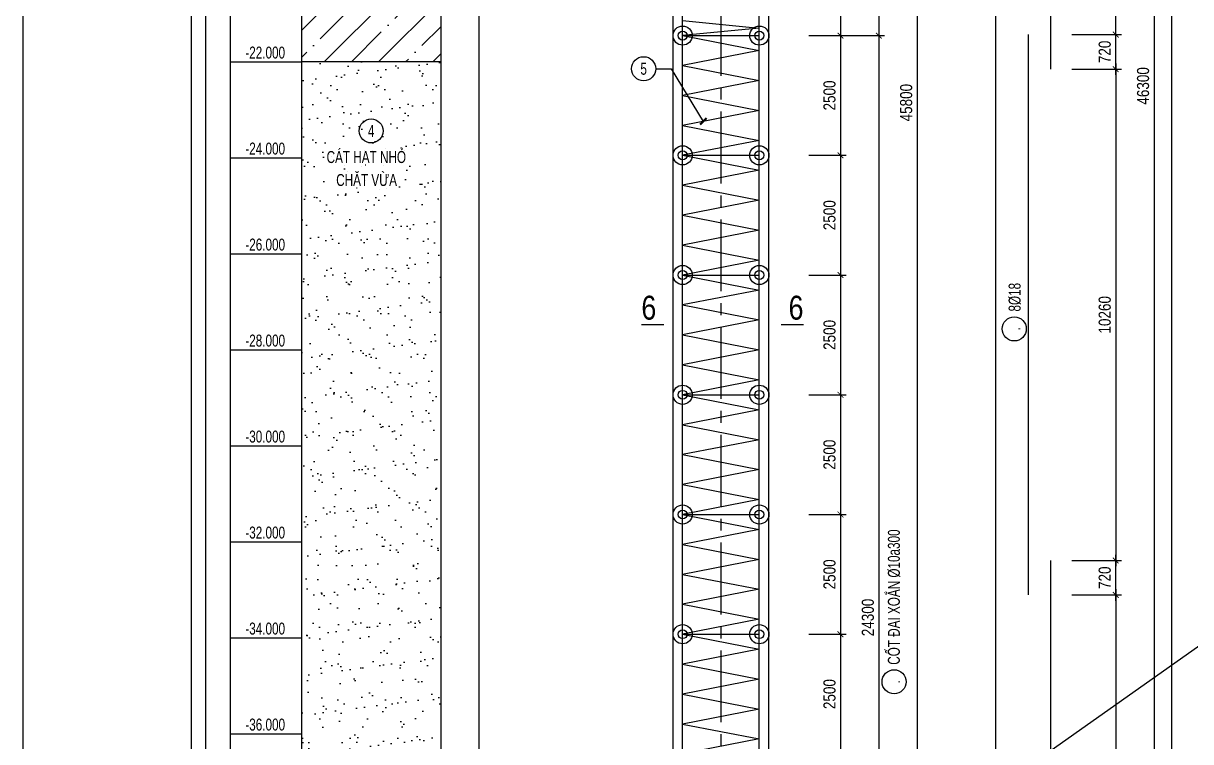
# Model space of a CAD drawing. Extents: x 171424 to 249266, y 74893 to 149166.
# Drawn here: x 193948 to 200037, y 106723 to 110473 of the extents above; entities that cross this region are included whole.
import ezdxf
from ezdxf.enums import TextEntityAlignment as Align

# ---------------------------------------------------------------- set-up
doc = ezdxf.new("R2010")
doc.units = 0
doc.header["$LTSCALE"] = 500
doc.header["$MEASUREMENT"] = 0
doc.header["$PDMODE"] = 3
doc.linetypes.add('CENTER2', pattern=[1.125, 0.75, -0.125, 0.125, -0.125])
doc.layers.get('0').update_dxf_attribs({"linetype": 'CONTINUOUS'})
doc.layers.get('DEFPOINTS').update_dxf_attribs({"linetype": 'CONTINUOUS'})
for name, color, linetype in [('01.CDC.AXIS', 160, 'CENTER2'), ('02.CDC.DIM', 1, 'CONTINUOUS'), ('03.CDC.BORDER', 3, 'CONTINUOUS'), ('05.CDC.STEEL', 4, 'CONTINUOUS'), ('06.CDC.TEXT', 2, 'CONTINUOUS'), ('10.CDC.HATCH', 9, 'CONTINUOUS'), ('11.CDC.NOTE', 8, 'CONTINUOUS'), ('CDC-KHUNGTEN', 7, 'CONTINUOUS'), ('CDC.10.HATCH', 9, 'CONTINUOUS')]:
    doc.layers.add(name, color=color, linetype=linetype)
doc.layers.add('KCS_Plotter', color=11, linetype='CONTINUOUS', plot=False)
doc.styles.add('ARIAL', font='arial.ttf', dxfattribs={"width": 0.8})
doc.dimstyles.new('DIM100-25', dxfattribs={"dimtxt": 63, "dimasz": 30, "dimexe": 30, "dimexo": 0, "dimgap": 25, "dimtad": 1, "dimdec": 0, "dimlfac": 4, "dimzin": 0, "dimdsep": 46, "dimtxsty": 'ARIAL', "dimblk": 'ARCHTICK', "dimblk1": 'ARCHTICK', "dimblk2": 'D', "dimcen": 0, "dimdle": 30, "dimclrd": 1, "dimclre": 1, "dimclrt": 2, "dimadec": 0, "dimazin": 0, "dimtfac": 1, "dimtdec": 0, "dimtix": 1, "dimtofl": 0, "dimtmove": 2, "dimatfit": 3, "dimldrblk": 'ARCHTICK', "dimfxl": 1, "dimtolj": 1, "dimtzin": 0, "dimarcsym": 0})

# ---------------------------------------------------------------- blocks, each defined once
blk = doc.blocks.new('_ArchTick')
at = {"color": 0, "linetype": 'ByBlock', "const_width": 0.15}
blk.add_lwpolyline([(-0.5, -0.5), (0.5, 0.5)], dxfattribs=at)
blk = doc.blocks.new('*D427')
at = {"layer": '02.CDC.DIM', "color": 1, "lineweight": -2, "transparency": 16777216}
for p, q in [((198610.7, 115814.2), (198610.7, 104304.2)), ((198043.6, 115784.2), (198640.7, 115784.2)), ((198043.6, 104334.2), (198640.7, 104334.2))]:
    blk.add_line(p, q, dxfattribs=at)
at = {"layer": 'DEFPOINTS', "color": 0, "transparency": 16777216}
for p in [(198043.6, 115784.2), (198043.6, 104334.2), (198610.7, 104334.2)]:
    blk.add_point(p, dxfattribs=at)
at = {"layer": '02.CDC.DIM', "color": 1, "lineweight": -2, "transparency": 16777216, "xscale": 30, "yscale": 30, "zscale": 30}
for p, rotation in [((198610.7, 115784.2), 90), ((198610.7, 104334.2), 270)]:
    blk.add_blockref('_ArchTick', p, dxfattribs=dict(at, rotation=rotation))
at = {"layer": '02.CDC.DIM', "color": 2, "transparency": 16777216, "insert": (198553.6, 110059.2), "char_height": 63, "attachment_point": 5, "rotation": 90, "style": 'ARIAL'}
blk.add_mtext('\\A1;45800', dxfattribs=at)
blk = doc.blocks.new('D')
at = {"layer": '02.CDC.DIM'}
for p, q in [((-50, -50), (50, 50)), ((-86.75, 0), (86.75, 0))]:
    blk.add_line(p, q, dxfattribs=at)
blk = doc.blocks.new('*D428')
at = {"layer": '02.CDC.DIM', "color": 1, "lineweight": -2, "transparency": 16777216}
for p, q in [((198046.1, 112909.2), (198440.7, 112909.2)), ((198410.7, 112939.2), (198410.7, 110379.2)), ((198046.1, 110409.2), (198440.7, 110409.2))]:
    blk.add_line(p, q, dxfattribs=at)
at = {"layer": 'DEFPOINTS', "color": 0, "transparency": 16777216}
for p in [(198046.1, 112909.2), (198046.1, 110409.2), (198410.7, 110409.2)]:
    blk.add_point(p, dxfattribs=at)
at = {"layer": '02.CDC.DIM', "color": 1, "lineweight": -2, "transparency": 16777216, "xscale": 30, "yscale": 30, "zscale": 30}
for p, rotation in [((198410.7, 112909.2), 90), ((198410.7, 110409.2), 270)]:
    blk.add_blockref('_ArchTick', p, dxfattribs=dict(at, rotation=rotation))
at = {"layer": '02.CDC.DIM', "color": 2, "transparency": 16777216, "insert": (198353.6, 111659.2), "char_height": 63, "attachment_point": 5, "rotation": 90, "style": 'ARIAL'}
blk.add_mtext('\\A1;10000', dxfattribs=at)
blk = doc.blocks.new('*D433')
at = {"layer": '02.CDC.DIM', "color": 1, "lineweight": -2, "transparency": 16777216}
for p, q in [((198210.7, 111064.2), (198210.7, 110379.2)), ((198046.1, 111034.2), (198240.7, 111034.2)), ((198046.1, 110409.2), (198240.7, 110409.2))]:
    blk.add_line(p, q, dxfattribs=at)
at = {"layer": 'DEFPOINTS', "color": 0, "transparency": 16777216}
for p in [(198046.1, 111034.2), (198046.1, 110409.2), (198210.7, 110409.2)]:
    blk.add_point(p, dxfattribs=at)
at = {"layer": '02.CDC.DIM', "color": 1, "lineweight": -2, "transparency": 16777216, "xscale": 30, "yscale": 30, "zscale": 30}
for p, rotation in [((198210.7, 111034.2), 90), ((198210.7, 110409.2), 270)]:
    blk.add_blockref('_ArchTick', p, dxfattribs=dict(at, rotation=rotation))
at = {"layer": '02.CDC.DIM', "color": 2, "transparency": 16777216, "insert": (198153.6, 110721.7), "char_height": 63, "attachment_point": 5, "rotation": 90, "style": 'ARIAL'}
blk.add_mtext('\\A1;2500', dxfattribs=at)
blk = doc.blocks.new('*D434')
at = {"layer": '02.CDC.DIM', "color": 1, "lineweight": -2, "transparency": 16777216}
for p, q in [((198046.1, 110409.2), (198240.7, 110409.2)), ((198210.7, 110439.2), (198210.7, 109754.2)), ((198046.1, 109784.2), (198240.7, 109784.2))]:
    blk.add_line(p, q, dxfattribs=at)
at = {"layer": 'DEFPOINTS', "color": 0, "transparency": 16777216}
for p in [(198046.1, 110409.2), (198046.1, 109784.2), (198210.7, 109784.2)]:
    blk.add_point(p, dxfattribs=at)
at = {"layer": '02.CDC.DIM', "color": 1, "lineweight": -2, "transparency": 16777216, "xscale": 30, "yscale": 30, "zscale": 30}
for p, rotation in [((198210.7, 110409.2), 90), ((198210.7, 109784.2), 270)]:
    blk.add_blockref('_ArchTick', p, dxfattribs=dict(at, rotation=rotation))
at = {"layer": '02.CDC.DIM', "color": 2, "transparency": 16777216, "insert": (198153.6, 110096.7), "char_height": 63, "attachment_point": 5, "rotation": 90, "style": 'ARIAL'}
blk.add_mtext('\\A1;2500', dxfattribs=at)
blk = doc.blocks.new('*D435')
at = {"layer": '02.CDC.DIM', "color": 1, "lineweight": -2, "transparency": 16777216}
for p, q in [((198046.1, 109784.2), (198240.7, 109784.2)), ((198210.7, 109814.2), (198210.7, 109129.2)), ((198046.1, 109159.2), (198240.7, 109159.2))]:
    blk.add_line(p, q, dxfattribs=at)
at = {"layer": 'DEFPOINTS', "color": 0, "transparency": 16777216}
for p in [(198046.1, 109784.2), (198046.1, 109159.2), (198210.7, 109159.2)]:
    blk.add_point(p, dxfattribs=at)
at = {"layer": '02.CDC.DIM', "color": 1, "lineweight": -2, "transparency": 16777216, "xscale": 30, "yscale": 30, "zscale": 30}
for p, rotation in [((198210.7, 109784.2), 90), ((198210.7, 109159.2), 270)]:
    blk.add_blockref('_ArchTick', p, dxfattribs=dict(at, rotation=rotation))
at = {"layer": '02.CDC.DIM', "color": 2, "transparency": 16777216, "insert": (198153.6, 109471.7), "char_height": 63, "attachment_point": 5, "rotation": 90, "style": 'ARIAL'}
blk.add_mtext('\\A1;2500', dxfattribs=at)
blk = doc.blocks.new('*D436')
at = {"layer": '02.CDC.DIM', "color": 1, "lineweight": -2, "transparency": 16777216}
for p, q in [((198210.7, 109189.2), (198210.7, 108504.2)), ((198046.1, 109159.2), (198240.7, 109159.2)), ((198046.1, 108534.2), (198240.7, 108534.2))]:
    blk.add_line(p, q, dxfattribs=at)
at = {"layer": 'DEFPOINTS', "color": 0, "transparency": 16777216}
for p in [(198046.1, 109159.2), (198046.1, 108534.2), (198210.7, 108534.2)]:
    blk.add_point(p, dxfattribs=at)
at = {"layer": '02.CDC.DIM', "color": 1, "lineweight": -2, "transparency": 16777216, "xscale": 30, "yscale": 30, "zscale": 30}
for p, rotation in [((198210.7, 109159.2), 90), ((198210.7, 108534.2), 270)]:
    blk.add_blockref('_ArchTick', p, dxfattribs=dict(at, rotation=rotation))
at = {"layer": '02.CDC.DIM', "color": 2, "transparency": 16777216, "insert": (198153.6, 108846.7), "char_height": 63, "attachment_point": 5, "rotation": 90, "style": 'ARIAL'}
blk.add_mtext('\\A1;2500', dxfattribs=at)
blk = doc.blocks.new('*D437')
at = {"layer": '02.CDC.DIM', "color": 1, "lineweight": -2, "transparency": 16777216}
for p, q in [((198210.7, 108564.2), (198210.7, 107879.2)), ((198046.1, 108534.2), (198240.7, 108534.2)), ((198046.1, 107909.2), (198240.7, 107909.2))]:
    blk.add_line(p, q, dxfattribs=at)
at = {"layer": 'DEFPOINTS', "color": 0, "transparency": 16777216}
for p in [(198046.1, 108534.2), (198046.1, 107909.2), (198210.7, 107909.2)]:
    blk.add_point(p, dxfattribs=at)
at = {"layer": '02.CDC.DIM', "color": 1, "lineweight": -2, "transparency": 16777216, "xscale": 30, "yscale": 30, "zscale": 30}
for p, rotation in [((198210.7, 108534.2), 90), ((198210.7, 107909.2), 270)]:
    blk.add_blockref('_ArchTick', p, dxfattribs=dict(at, rotation=rotation))
at = {"layer": '02.CDC.DIM', "color": 2, "transparency": 16777216, "insert": (198153.6, 108221.7), "char_height": 63, "attachment_point": 5, "rotation": 90, "style": 'ARIAL'}
blk.add_mtext('\\A1;2500', dxfattribs=at)
blk = doc.blocks.new('*D438')
at = {"layer": '02.CDC.DIM', "color": 1, "lineweight": -2, "transparency": 16777216}
for p, q in [((198046.1, 107909.2), (198240.7, 107909.2)), ((198210.7, 107939.2), (198210.7, 107254.2)), ((198046.1, 107284.2), (198240.7, 107284.2))]:
    blk.add_line(p, q, dxfattribs=at)
at = {"layer": 'DEFPOINTS', "color": 0, "transparency": 16777216}
for p in [(198046.1, 107909.2), (198046.1, 107284.2), (198210.7, 107284.2)]:
    blk.add_point(p, dxfattribs=at)
at = {"layer": '02.CDC.DIM', "color": 1, "lineweight": -2, "transparency": 16777216, "xscale": 30, "yscale": 30, "zscale": 30}
for p, rotation in [((198210.7, 107909.2), 90), ((198210.7, 107284.2), 270)]:
    blk.add_blockref('_ArchTick', p, dxfattribs=dict(at, rotation=rotation))
at = {"layer": '02.CDC.DIM', "color": 2, "transparency": 16777216, "insert": (198153.6, 107596.7), "char_height": 63, "attachment_point": 5, "rotation": 90, "style": 'ARIAL'}
blk.add_mtext('\\A1;2500', dxfattribs=at)
blk = doc.blocks.new('*D439')
at = {"layer": '02.CDC.DIM', "color": 1, "lineweight": -2, "transparency": 16777216}
for p, q in [((198046.1, 107284.2), (198240.7, 107284.2)), ((198210.7, 107314.2), (198210.7, 106629.2)), ((198046.1, 106659.2), (198240.7, 106659.2))]:
    blk.add_line(p, q, dxfattribs=at)
at = {"layer": 'DEFPOINTS', "color": 0, "transparency": 16777216}
for p in [(198046.1, 107284.2), (198046.1, 106659.2), (198210.7, 106659.2)]:
    blk.add_point(p, dxfattribs=at)
at = {"layer": '02.CDC.DIM', "color": 1, "lineweight": -2, "transparency": 16777216, "xscale": 30, "yscale": 30, "zscale": 30}
for p, rotation in [((198210.7, 107284.2), 90), ((198210.7, 106659.2), 270)]:
    blk.add_blockref('_ArchTick', p, dxfattribs=dict(at, rotation=rotation))
at = {"layer": '02.CDC.DIM', "color": 2, "transparency": 16777216, "insert": (198153.6, 106971.7), "char_height": 63, "attachment_point": 5, "rotation": 90, "style": 'ARIAL'}
blk.add_mtext('\\A1;2500', dxfattribs=at)
blk = doc.blocks.new('*D444')
at = {"layer": '02.CDC.DIM', "color": 1, "lineweight": -2, "transparency": 16777216}
for p, q in [((198046.1, 110409.2), (198440.7, 110409.2)), ((198410.7, 110439.2), (198410.7, 104304.2)), ((198043.6, 104334.2), (198440.7, 104334.2))]:
    blk.add_line(p, q, dxfattribs=at)
at = {"layer": 'DEFPOINTS', "color": 0, "transparency": 16777216}
for p in [(198046.1, 110409.2), (198043.6, 104334.2), (198410.7, 104334.2)]:
    blk.add_point(p, dxfattribs=at)
at = {"layer": '02.CDC.DIM', "color": 1, "lineweight": -2, "transparency": 16777216, "xscale": 30, "yscale": 30, "zscale": 30}
for p, rotation in [((198410.7, 110409.2), 90), ((198410.7, 104334.2), 270)]:
    blk.add_blockref('_ArchTick', p, dxfattribs=dict(at, rotation=rotation))
at = {"layer": '02.CDC.DIM', "color": 2, "transparency": 16777216, "insert": (198353.6, 107371.7), "char_height": 63, "attachment_point": 5, "rotation": 90, "style": 'ARIAL'}
blk.add_mtext('\\A1;24300', dxfattribs=at)
blk = doc.blocks.new('*D447')
at = {"layer": '02.CDC.DIM', "color": 1, "lineweight": -2, "transparency": 16777216}
for p, q in [((199416.7, 115934.2), (199876.4, 115934.2)), ((199846.4, 115964.2), (199846.4, 104329.2)), ((199416.7, 104359.2), (199876.4, 104359.2))]:
    blk.add_line(p, q, dxfattribs=at)
at = {"layer": 'DEFPOINTS', "color": 0, "transparency": 16777216}
for p in [(199416.7, 115934.2), (199416.7, 104359.2), (199846.4, 104359.2)]:
    blk.add_point(p, dxfattribs=at)
at = {"layer": '02.CDC.DIM', "color": 1, "lineweight": -2, "transparency": 16777216, "xscale": 30, "yscale": 30, "zscale": 30}
for p, rotation in [((199846.4, 115934.2), 90), ((199846.4, 104359.2), 270)]:
    blk.add_blockref('_ArchTick', p, dxfattribs=dict(at, rotation=rotation))
at = {"layer": '02.CDC.DIM', "color": 2, "transparency": 16777216, "insert": (199789.2, 110146.7), "char_height": 63, "attachment_point": 5, "rotation": 90, "style": 'ARIAL'}
blk.add_mtext('\\A1;46300', dxfattribs=at)
blk = doc.blocks.new('*D448')
at = {"layer": '02.CDC.DIM', "color": 1, "lineweight": -2, "transparency": 16777216}
for p, q in [((199416.7, 110234.2), (199676.4, 110234.2)), ((199646.4, 110264.2), (199646.4, 107639.2)), ((199416.7, 107669.2), (199676.4, 107669.2))]:
    blk.add_line(p, q, dxfattribs=at)
at = {"layer": 'DEFPOINTS', "color": 0, "transparency": 16777216}
for p in [(199416.7, 110234.2), (199416.7, 107669.2), (199646.4, 107669.2)]:
    blk.add_point(p, dxfattribs=at)
at = {"layer": '02.CDC.DIM', "color": 1, "lineweight": -2, "transparency": 16777216, "xscale": 30, "yscale": 30, "zscale": 30}
for p, rotation in [((199646.4, 110234.2), 90), ((199646.4, 107669.2), 270)]:
    blk.add_blockref('_ArchTick', p, dxfattribs=dict(at, rotation=rotation))
at = {"layer": '02.CDC.DIM', "color": 2, "transparency": 16777216, "insert": (199589.2, 108951.7), "char_height": 63, "attachment_point": 5, "rotation": 90, "style": 'ARIAL'}
blk.add_mtext('\\A1;10260', dxfattribs=at)
blk = doc.blocks.new('*D449')
at = {"layer": '02.CDC.DIM', "color": 1, "lineweight": -2, "transparency": 16777216}
for p, q in [((199416.7, 110414.2), (199676.4, 110414.2)), ((199646.4, 110204.2), (199646.4, 110444.2)), ((199416.7, 110234.2), (199676.4, 110234.2))]:
    blk.add_line(p, q, dxfattribs=at)
at = {"layer": 'DEFPOINTS', "color": 0, "transparency": 16777216}
for p in [(199416.7, 110414.2), (199646.4, 110414.2), (199416.7, 110234.2)]:
    blk.add_point(p, dxfattribs=at)
at = {"layer": '02.CDC.DIM', "color": 1, "lineweight": -2, "transparency": 16777216, "xscale": 30, "yscale": 30, "zscale": 30}
for p, rotation in [((199646.4, 110414.2), 90), ((199646.4, 110234.2), 270)]:
    blk.add_blockref('_ArchTick', p, dxfattribs=dict(at, rotation=rotation))
at = {"layer": '02.CDC.DIM', "color": 2, "transparency": 16777216, "insert": (199589.2, 110324.2), "char_height": 63, "attachment_point": 5, "rotation": 90, "style": 'ARIAL'}
blk.add_mtext('\\A1;720', dxfattribs=at)
blk = doc.blocks.new('*D450')
at = {"layer": '02.CDC.DIM', "color": 1, "lineweight": -2, "transparency": 16777216}
for p, q in [((199416.7, 113019.2), (199676.4, 113019.2)), ((199646.4, 110384.2), (199646.4, 113049.2)), ((199416.7, 110414.2), (199676.4, 110414.2))]:
    blk.add_line(p, q, dxfattribs=at)
at = {"layer": 'DEFPOINTS', "color": 0, "transparency": 16777216}
for p in [(199416.7, 113019.2), (199646.4, 113019.2), (199416.7, 110414.2)]:
    blk.add_point(p, dxfattribs=at)
at = {"layer": '02.CDC.DIM', "color": 1, "lineweight": -2, "transparency": 16777216, "xscale": 30, "yscale": 30, "zscale": 30}
for p, rotation in [((199646.4, 113019.2), 90), ((199646.4, 110414.2), 270)]:
    blk.add_blockref('_ArchTick', p, dxfattribs=dict(at, rotation=rotation))
at = {"layer": '02.CDC.DIM', "color": 2, "transparency": 16777216, "insert": (199589.2, 111716.7), "char_height": 63, "attachment_point": 5, "rotation": 90, "style": 'ARIAL'}
blk.add_mtext('\\A1;10420', dxfattribs=at)
blk = doc.blocks.new('*D454')
at = {"layer": '02.CDC.DIM', "color": 1, "lineweight": -2, "transparency": 16777216}
for p, q in [((199416.7, 107489.2), (199676.4, 107489.2)), ((199646.4, 107519.2), (199646.4, 104874.2)), ((199416.7, 104904.2), (199676.4, 104904.2))]:
    blk.add_line(p, q, dxfattribs=at)
at = {"layer": 'DEFPOINTS', "color": 0, "transparency": 16777216}
for p in [(199416.7, 107489.2), (199416.7, 104904.2), (199646.4, 104904.2)]:
    blk.add_point(p, dxfattribs=at)
at = {"layer": '02.CDC.DIM', "color": 1, "lineweight": -2, "transparency": 16777216, "xscale": 30, "yscale": 30, "zscale": 30}
for p, rotation in [((199646.4, 107489.2), 90), ((199646.4, 104904.2), 270)]:
    blk.add_blockref('_ArchTick', p, dxfattribs=dict(at, rotation=rotation))
at = {"layer": '02.CDC.DIM', "color": 2, "transparency": 16777216, "insert": (199589.2, 106196.7), "char_height": 63, "attachment_point": 5, "rotation": 90, "style": 'ARIAL'}
blk.add_mtext('\\A1;10340', dxfattribs=at)
blk = doc.blocks.new('*D455')
at = {"layer": '02.CDC.DIM', "color": 1, "lineweight": -2, "transparency": 16777216}
for p, q in [((199416.7, 107669.2), (199676.4, 107669.2)), ((199646.4, 107459.2), (199646.4, 107699.2)), ((199416.7, 107489.2), (199676.4, 107489.2))]:
    blk.add_line(p, q, dxfattribs=at)
at = {"layer": 'DEFPOINTS', "color": 0, "transparency": 16777216}
for p in [(199416.7, 107669.2), (199646.4, 107669.2), (199416.7, 107489.2)]:
    blk.add_point(p, dxfattribs=at)
at = {"layer": '02.CDC.DIM', "color": 1, "lineweight": -2, "transparency": 16777216, "xscale": 30, "yscale": 30, "zscale": 30}
for p, rotation in [((199646.4, 107669.2), 90), ((199646.4, 107489.2), 270)]:
    blk.add_blockref('_ArchTick', p, dxfattribs=dict(at, rotation=rotation))
at = {"layer": '02.CDC.DIM', "color": 2, "transparency": 16777216, "insert": (199589.2, 107579.2), "char_height": 63, "attachment_point": 5, "rotation": 90, "style": 'ARIAL'}
blk.add_mtext('\\A1;720', dxfattribs=at)
blk = doc.blocks.new('KHUNG A1')
at = {"layer": 'CDC-KHUNGTEN'}
blk.add_lwpolyline([(10366.22, 712.17), (10366.22, 1278.17), (9655.22, 1278.17), (9655.22, 712.17)], close=True, dxfattribs=at)
at = {"layer": 'CDC.10.HATCH', "color": 8}
blk.add_lwpolyline([(9652.22, 709.17), (10447.22, 709.17), (10447.22, 1281.17), (9652.22, 1281.17)], close=True, dxfattribs=at)
at = {"layer": 'DEFPOINTS', "color": 1}
blk.add_lwpolyline([(9617.22, 698.17), (9617.22, 1292.17), (10458.22, 1292.17), (10458.22, 698.17), (9617.22, 698.17)], close=True, dxfattribs=at)

msp = doc.modelspace()

# ---------------------------------------------------------------- hatches: boundary and pattern name
at = {"layer": '10.CDC.HATCH'}
h = msp.add_hatch(dxfattribs=at)
h.set_pattern_fill('ANSI35', color=256, scale=800, style=0)
h.set_pattern_definition([(45, (112730.4, -22296.01), (-141.42136, 141.42136), []), (45, (112871.82, -22296.01), (-141.42136, 141.42136), [250, -50, 0, -50])])
h.paths.add_polyline_path([(195399.49, 110271.74), (196125.95, 110271.74), (196125.95, 114378.5), (195399.49, 114378.5)])
h.paths.add_polyline_path([(195729.76, 113969.92), (195795.69, 113969.92), (195795.69, 114065.72), (195729.76, 114065.72)], flags=24)
h.paths.add_polyline_path([(195450.53, 113771.93), (196060.71, 113771.93), (196060.71, 113890.94), (195450.53, 113890.94)], flags=24)
h = msp.add_hatch(dxfattribs=at)
h.set_pattern_fill('AR-SAND', color=256, scale=80, style=0)
h.set_pattern_definition([(37.5, (112730.4, -22296.01), (-5.03947, 154.1459), [0, -121.6, 0, -136, 0, -130]), (7.5, (112730.4, -22296.01), (141.58214, 225.77169), [0, -65.6, 0, -109.6, 0, -42]), (327.5, (112632, -22296.01), (249.13135, 0.45272), [0, -40, 0, -144, 0, -188]), (317.5, (112632, -22296), (240.49013, 70.21405), [0, -20, 0, -94.4, 0, -108])])
h.paths.add_polyline_path([(195399.49, 105761.52), (196125.95, 105761.52), (196125.95, 110271.74), (195399.49, 110271.74)])
h.paths.add_polyline_path([(195730.1, 109864.61), (195795.34, 109864.61), (195795.34, 109958.36), (195730.1, 109958.36)], flags=24)
h.paths.add_polyline_path([(195557.33, 109587.24), (195920.57, 109587.24), (195920.57, 109725.43), (195557.33, 109725.43)], flags=24)
h.paths.add_polyline_path([(195507.33, 109707.24), (195967.65, 109707.24), (195967.65, 109845.43), (195507.33, 109845.43)], flags=24)

# ---------------------------------------------------------------- linework, layer by layer
at = {"layer": '01.CDC.AXIS'}
msp.add_line((197587.32, 116199.9), (197587.32, 104319.24), dxfattribs=at)
at = {"layer": '03.CDC.BORDER'}
for p, q in [((195399.49, 117355.41), (195399.49, 103255.83)), ((199018.69, 116895.41), (199018.69, 103255.83)), ((199937.2, 116895.41), (199937.2, 103255.83)), ((197337.32, 110409.24), (197337.32, 111034.24)), ((197837.32, 110409.24), (197837.32, 111034.24)), ((197337.32, 109784.24), (197337.32, 110409.24)), ((197837.32, 109784.24), (197837.32, 110409.24)), ((195028.44, 110271.74), (195399.49, 110271.74)), ((196125.95, 110271.74), (195399.49, 110271.74)), ((197337.32, 109159.24), (197337.32, 109784.24)), ((197837.32, 109159.24), (197837.32, 109784.24)), ((195028.44, 109770.61), (195399.49, 109770.61)), ((195028.44, 109269.47), (195399.49, 109269.47)), ((197337.32, 108534.24), (197337.32, 109159.24)), ((197837.32, 108534.24), (197837.32, 109159.24)), ((195028.44, 108768.33), (195399.49, 108768.33)), ((197337.32, 107909.24), (197337.32, 108534.24)), ((197837.32, 107909.24), (197837.32, 108534.24)), ((195028.44, 108267.2), (195399.49, 108267.2)), ((197337.32, 107284.24), (197337.32, 107909.24)), ((197837.32, 107284.24), (197837.32, 107909.24)), ((195028.44, 107766.06), (195399.49, 107766.06)), ((197337.32, 106659.24), (197337.32, 107284.24)), ((197837.32, 106659.24), (197837.32, 107284.24)), ((195028.44, 107264.93), (195399.49, 107264.93)), ((195028.44, 106763.79), (195399.49, 106763.79))]:
    msp.add_line(p, q, dxfattribs=at)
for points in [[(195028.44, 117355.41), (196125.95, 117355.41), (196125.95, 103255.83), (195028.44, 103255.83)], [(196325.95, 117355.41), (199937.2, 117355.41), (199937.2, 103255.83), (196325.95, 103255.83)]]:
    msp.add_lwpolyline(points, close=True, dxfattribs=at)
for centre, radius in [((197387.32, 110409.24), 50), ((197787.32, 110409.24), 50), ((197387.32, 110409.24), 23.06), ((197787.32, 110409.24), 23.06), ((197387.32, 109784.24), 50), ((197387.32, 109784.24), 23.06), ((197787.32, 109784.24), 50), ((197787.32, 109784.24), 23.06), ((197387.32, 109159.24), 50), ((197387.32, 109159.24), 23.06), ((197787.32, 109159.24), 50), ((197787.32, 109159.24), 23.06), ((197387.32, 108534.24), 50), ((197787.32, 108534.24), 50), ((197387.32, 108534.24), 23.06), ((197787.32, 108534.24), 23.06), ((197387.32, 107909.24), 50), ((197787.32, 107909.24), 50), ((197387.32, 107909.24), 23.06), ((197787.32, 107909.24), 23.06), ((197387.32, 107284.24), 50), ((197387.32, 107284.24), 23.06), ((197787.32, 107284.24), 50), ((197787.32, 107284.24), 23.06)]:
    msp.add_circle(centre, radius, dxfattribs=at)
at = {"layer": '05.CDC.STEEL'}
for p, q in [((199308.59, 110234.24), (199308.59, 113159.24)), ((197387.32, 110409.24), (197387.32, 111034.24)), ((197787.32, 110409.24), (197787.32, 111034.24)), ((197787.32, 110448.31), (197387.32, 110409.24)), ((197387.32, 110409.24), (197787.32, 110409.24)), ((197387.32, 109784.24), (197387.32, 110409.24)), ((197387.32, 110409.24), (197787.32, 110409.24)), ((197787.32, 109784.24), (197787.32, 110409.24)), ((199190.93, 107489.24), (199190.93, 110414.24)), ((197787.32, 110331.12), (197387.32, 110252.99)), ((197787.32, 110174.87), (197387.32, 110096.74)), ((197787.32, 110018.62), (197387.32, 109940.49)), ((197787.32, 109862.37), (197387.32, 109784.24)), ((197387.32, 109784.24), (197787.32, 109784.24)), ((197387.32, 109159.24), (197387.32, 109784.24)), ((197387.32, 109784.24), (197787.32, 109784.24)), ((197787.32, 109159.24), (197787.32, 109784.24)), ((197787.32, 109706.12), (197387.32, 109627.99)), ((197787.32, 109549.87), (197387.32, 109471.74)), ((197787.32, 109393.62), (197387.32, 109315.49)), ((197787.32, 109237.37), (197387.32, 109159.24)), ((197387.32, 109159.24), (197787.32, 109159.24)), ((197387.32, 108534.24), (197387.32, 109159.24)), ((197387.32, 109159.24), (197787.32, 109159.24)), ((197787.32, 108534.24), (197787.32, 109159.24)), ((197787.32, 109081.12), (197387.32, 109002.99)), ((197787.32, 108924.87), (197387.32, 108846.74)), ((197787.32, 108768.62), (197387.32, 108690.49)), ((197787.32, 108612.37), (197387.32, 108534.24)), ((197387.32, 108534.24), (197787.32, 108534.24)), ((197387.32, 107909.24), (197387.32, 108534.24)), ((197387.32, 108534.24), (197787.32, 108534.24)), ((197787.32, 107909.24), (197787.32, 108534.24)), ((197787.32, 108456.12), (197387.32, 108377.99)), ((197787.32, 108299.87), (197387.32, 108221.74)), ((197787.32, 108143.62), (197387.32, 108065.49)), ((197787.32, 107987.37), (197387.32, 107909.24)), ((197387.32, 107909.24), (197787.32, 107909.24)), ((197387.32, 107284.24), (197387.32, 107909.24)), ((197387.32, 107909.24), (197787.32, 107909.24)), ((197787.32, 107284.24), (197787.32, 107909.24)), ((197787.32, 107831.12), (197387.32, 107752.99)), ((197787.32, 107674.87), (197387.32, 107596.74)), ((199308.59, 104724.24), (199308.59, 107669.24)), ((197787.32, 107518.62), (197387.32, 107440.49)), ((197787.32, 107362.37), (197387.32, 107284.24)), ((197387.32, 107284.24), (197787.32, 107284.24)), ((197387.32, 106659.24), (197387.32, 107284.24)), ((197387.32, 107284.24), (197787.32, 107284.24)), ((197787.32, 106659.24), (197787.32, 107284.24)), ((197787.32, 107206.12), (197387.32, 107127.99)), ((197787.32, 107049.87), (197387.32, 106971.74)), ((197787.32, 106893.62), (197387.32, 106815.49)), ((197787.32, 106737.37), (197387.32, 106659.24))]:
    msp.add_line(p, q, dxfattribs=at)
at = {"layer": '10.CDC.HATCH'}
for p, q in [((197387.32, 110487.37), (197787.32, 110448.31)), ((197387.32, 110409.24), (197787.32, 110331.12)), ((197387.32, 110252.99), (197787.32, 110174.87)), ((197387.32, 110096.74), (197787.32, 110018.62)), ((197387.32, 109940.49), (197787.32, 109862.37)), ((197387.32, 109784.24), (197787.32, 109706.12)), ((197387.32, 109627.99), (197787.32, 109549.87)), ((197387.32, 109471.74), (197787.32, 109393.62)), ((197387.32, 109315.49), (197787.32, 109237.37)), ((197387.32, 109159.24), (197787.32, 109081.12)), ((197387.32, 109002.99), (197787.32, 108924.87)), ((197387.32, 108846.74), (197787.32, 108768.62)), ((197387.32, 108690.49), (197787.32, 108612.37)), ((197387.32, 108534.24), (197787.32, 108456.12)), ((197387.32, 108377.99), (197787.32, 108299.87)), ((197387.32, 108221.74), (197787.32, 108143.62)), ((197387.32, 108065.49), (197787.32, 107987.37)), ((197387.32, 107909.24), (197787.32, 107831.12)), ((197387.32, 107752.99), (197787.32, 107674.87)), ((197387.32, 107596.74), (197787.32, 107518.62)), ((197387.32, 107440.49), (197787.32, 107362.37)), ((197387.32, 107284.24), (197787.32, 107206.12)), ((197387.32, 107127.99), (197787.32, 107049.87)), ((197387.32, 106971.74), (197787.32, 106893.62)), ((197387.32, 106815.49), (197787.32, 106737.37))]:
    msp.add_line(p, q, dxfattribs=at)
at = {"layer": '11.CDC.NOTE'}
msp.add_lwpolyline([(197246.9, 110236.19), (197326.74, 110236.19), (197495.21, 109961.56)], dxfattribs=at)
at = {"layer": '11.CDC.NOTE', "const_width": 10}
msp.add_lwpolyline([(197478.04, 109944.4), (197512.37, 109978.73)], dxfattribs=at)
at = {"layer": '11.CDC.NOTE'}
for centre, radius in [((197183.9, 110236.19), 63), ((195762.72, 109911.49), 62.5), ((199117.09, 108878.12), 63), ((198490.36, 107035.89), 63)]:
    msp.add_circle(centre, radius, dxfattribs=at)
at = {"layer": 'KCS_Plotter'}
msp.add_line((193948.44, 102892.91), (214973.44, 117742.91), dxfattribs=at)

# ---------------------------------------------------------------- block references
at = {"xscale": 25, "yscale": 25, "zscale": 25}
msp.add_blockref('KHUNG A1', (-46482.15, 85438.58), dxfattribs=at)

# ---------------------------------------------------------------- texts
at = {"layer": '06.CDC.TEXT', "style": 'ARIAL', "width": 0.7}
for s, p in [('-22.000', (195209.96, 110320.61)), ('-24.000', (195209.96, 109819.47)), ('-26.000', (195209.96, 109318.34)), ('-28.000', (195209.96, 108817.2)), ('-30.000', (195209.96, 108316.06)), ('-32.000', (195209.96, 107814.93)), ('-34.000', (195209.96, 107313.79)), ('-36.000', (195209.96, 106812.65))]:
    msp.add_text(s, height=62.5, dxfattribs=at).set_placement(p, align=Align.MIDDLE)
for s, p in [('5', (197183.9, 110236.19)), ('4', (195762.72, 109911.49))]:
    msp.add_text(s, height=62.5, dxfattribs=at).set_placement(p, align=Align.MIDDLE_CENTER)
for s, p in [('CÁT HẠT NHỎ', (195530.37, 109744.12)), ('CHẶT VỪA', (195580.37, 109624.12))]:
    msp.add_text(s, height=62.5, dxfattribs=at).set_placement(p)
msp.add_text('8%%C18', height=62.5, rotation=90, dxfattribs=at).set_placement((199118.8, 109043.52), align=Align.MIDDLE)
at = {"layer": '06.CDC.TEXT', "style": 'ARIAL', "width": 0.8}
for s, p in [('%%U6 ', (197230.46, 108926.39)), ('%%U 6', (197959.31, 108926.39))]:
    msp.add_text(s, height=125, dxfattribs=at).set_placement(p, align=Align.CENTER)
at = {"layer": '06.CDC.TEXT', "style": 'ARIAL', "width": 0.7}
for p in [(199117.09, 108878.12), (198490.36, 107035.89)]:
    msp.add_text('.', height=62.5, rotation=90, dxfattribs=at).set_placement(p, align=Align.MIDDLE_CENTER)
msp.add_text('CỐT ĐAI XOẮN %%C10a300', height=62.5, rotation=90, dxfattribs=at).set_placement((198520.34, 107124.88))

# ---------------------------------------------------------------- dimensions: what is measured, and where the dimension line sits
at = {"layer": '02.CDC.DIM'}
for base, p1, p2, angle, picture, middle in [((199846.38, 104359.24), (199416.74, 115934.24), (199416.74, 104359.24), 270, '*D447', (199789.19, 110146.74)), ((198610.74, 104334.24), (198043.57, 115784.24), (198043.57, 104334.24), 270, '*D427', (198553.58, 110059.24)), ((199646.38, 113019.24), (199416.74, 110414.24), (199416.74, 113019.24), 270, '*D450', (199589.21, 111716.74)), ((198410.74, 110409.24), (198046.08, 112909.24), (198046.08, 110409.24), 270, '*D428', (198353.58, 111659.24)), ((198210.74, 110409.24), (198046.08, 111034.24), (198046.08, 110409.24), 90, '*D433', (198153.58, 110721.74)), ((198410.74, 104334.24), (198046.08, 110409.24), (198043.57, 104334.24), 90, '*D444', (198353.56, 107371.74)), ((198210.74, 109784.24), (198046.08, 110409.24), (198046.08, 109784.24), 90, '*D434', (198153.58, 110096.74)), ((199646.38, 110414.24), (199416.74, 110234.24), (199416.74, 110414.24), 270, '*D449', (199589.21, 110324.24)), ((199646.38, 107669.24), (199416.74, 110234.24), (199416.74, 107669.24), 270, '*D448', (199589.21, 108951.74)), ((198210.74, 109159.24), (198046.08, 109784.24), (198046.08, 109159.24), 90, '*D435', (198153.58, 109471.74)), ((198210.74, 108534.24), (198046.08, 109159.24), (198046.08, 108534.24), 90, '*D436', (198153.58, 108846.74)), ((198210.74, 107909.24), (198046.08, 108534.24), (198046.08, 107909.24), 90, '*D437', (198153.58, 108221.74)), ((198210.74, 107284.24), (198046.08, 107909.24), (198046.08, 107284.24), 90, '*D438', (198153.58, 107596.74)), ((199646.38, 107669.24), (199416.74, 107489.24), (199416.74, 107669.24), 270, '*D455', (199589.21, 107579.24)), ((199646.38, 104904.24), (199416.74, 107489.24), (199416.74, 104904.24), 270, '*D454', (199589.19, 106196.74)), ((198210.74, 106659.24), (198046.08, 107284.24), (198046.08, 106659.24), 90, '*D439', (198153.58, 106971.74))]:
    dim = msp.add_linear_dim(base=base, p1=p1, p2=p2, angle=angle, dimstyle='DIM100-25', dxfattribs=at)
    dim.commit()
    dim.dimension.update_dxf_attribs({"geometry": picture, "text_midpoint": middle})

doc.saveas('drawing.dxf')
